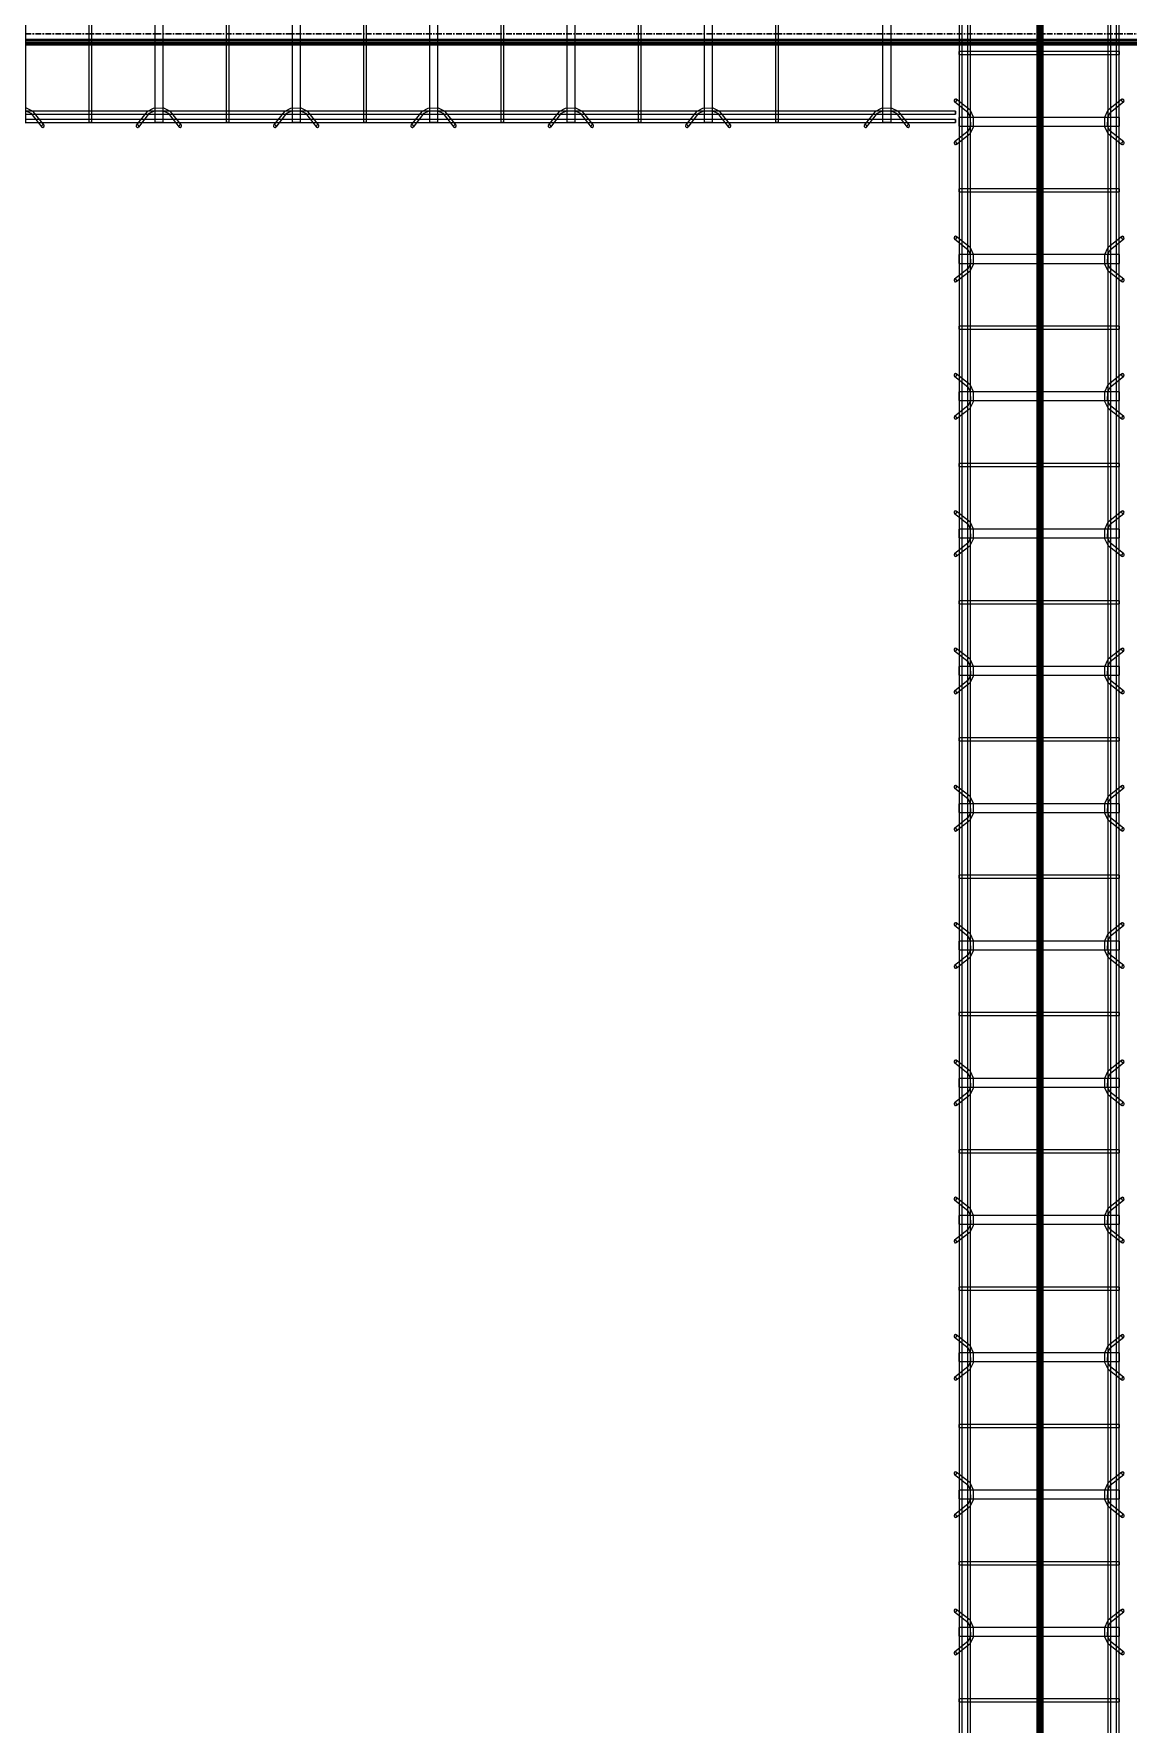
# Model space of a CAD drawing. Header units: inches. Extents: x -19229 to -222, y -6301 to 12387.
# Drawn here: x -2751.8 to -2656.1, y 11039.4 to 11187.2 of the extents above; entities that cross this region are included whole.
import ezdxf

# ---------------------------------------------------------------- set-up
doc = ezdxf.new("R2010")
doc.units = ezdxf.units.IN
doc.header["$MEASUREMENT"] = 0
doc.linetypes.add('Grid Line 1_2_', pattern=[0.875, 0.5, -0.125, 0.125, -0.125])
for name, color, linetype, lineweight in [('A-GENM', 13, 'Continuous', 9), ('S-BEAM', 12, 'Continuous', 9), ('S-GRID', 1, 'Continuous', 9)]:
    doc.layers.add(name, color=color, linetype=linetype, lineweight=lineweight)

# ---------------------------------------------------------------- blocks, each defined once
blk = doc.blocks.new('Dowel bar assembly - Dowel bar assembly-669756-SLAB ON GROUND JOINTS')
at = {"layer": 'S-BEAM'}
for p, q in [((2175, 1.98), (0, 1.98)), ((0, 1.72), (2175, 1.72)), ((1139.87, 1.99), (1139.87, -12.01)), ((1140.13, 1.99), (1139.87, 1.99)), ((1139.87, 1.99), (1140.13, 1.99)), ((1140.13, -12.01), (1140.13, 1.99)), ((1144.02, 2.23), (1144.97, 1.03)), ((1145.18, 1.19), (1144.23, 2.39)), ((1145.62, 1.99), (1145.62, -12.01)), ((1146.38, 1.99), (1145.62, 1.99)), ((1145.62, 1.99), (1146.38, 1.99)), ((1146.38, -12.01), (1146.38, 1.99)), ((1147.76, 2.39), (1146.81, 1.19)), ((1147.01, 1.03), (1147.96, 2.23)), ((1151.87, 1.99), (1151.87, -12.01)), ((1152.13, 1.99), (1151.87, 1.99)), ((1151.87, 1.99), (1152.13, 1.99)), ((1152.13, -12.01), (1152.13, 1.99)), ((1156.02, 2.23), (1156.97, 1.03)), ((1157.18, 1.19), (1156.23, 2.39)), ((1157.62, 1.99), (1157.62, -12.01)), ((1158.38, 1.99), (1157.62, 1.99)), ((1157.62, 1.99), (1158.38, 1.99)), ((1158.38, -12.01), (1158.38, 1.99)), ((1159.76, 2.39), (1158.81, 1.19)), ((1159.01, 1.03), (1159.96, 2.23)), ((1163.87, 1.99), (1163.87, -12.01)), ((1164.13, 1.99), (1163.87, 1.99)), ((1163.87, 1.99), (1164.13, 1.99)), ((1164.13, -12.01), (1164.13, 1.99)), ((1168.02, 2.23), (1168.97, 1.03)), ((1169.18, 1.19), (1168.23, 2.39)), ((1169.62, 1.99), (1169.62, -12.01)), ((1170.38, 1.99), (1169.62, 1.99)), ((1169.62, 1.99), (1170.38, 1.99)), ((1170.38, -12.01), (1170.38, 1.99)), ((1171.76, 2.39), (1170.81, 1.19)), ((1171.01, 1.03), (1171.96, 2.23)), ((1175.87, 1.99), (1175.87, -12.01)), ((1176.13, 1.99), (1175.87, 1.99)), ((1175.87, 1.99), (1176.13, 1.99)), ((1176.13, -12.01), (1176.13, 1.99)), ((1180.02, 2.23), (1180.97, 1.03)), ((1181.18, 1.19), (1180.23, 2.39)), ((1181.62, 1.99), (1181.62, -12.01)), ((1182.38, 1.99), (1181.62, 1.99)), ((1181.62, 1.99), (1182.38, 1.99)), ((1182.38, -12.01), (1182.38, 1.99)), ((1183.76, 2.39), (1182.81, 1.19)), ((1183.01, 1.03), (1183.96, 2.23)), ((1187.87, 1.99), (1187.87, -12.01)), ((1188.13, 1.99), (1187.87, 1.99)), ((1187.87, 1.99), (1188.13, 1.99)), ((1188.13, -12.01), (1188.13, 1.99)), ((1192.02, 2.23), (1192.97, 1.03)), ((1193.18, 1.19), (1192.23, 2.39)), ((1193.62, 1.99), (1193.62, -12.01)), ((1194.38, 1.99), (1193.62, 1.99)), ((1193.62, 1.99), (1194.38, 1.99)), ((1194.38, -12.01), (1194.38, 1.99)), ((1195.76, 2.39), (1194.81, 1.19)), ((1195.01, 1.03), (1195.96, 2.23)), ((1199.87, 1.99), (1199.87, -12.01)), ((1200.13, 1.99), (1199.87, 1.99)), ((1199.87, 1.99), (1200.13, 1.99)), ((1200.13, -12.01), (1200.13, 1.99)), ((1204.02, 2.23), (1204.97, 1.03)), ((1205.18, 1.19), (1204.23, 2.39)), ((1205.62, 1.99), (1205.62, -12.01)), ((1206.38, 1.99), (1205.62, 1.99)), ((1205.62, 1.99), (1206.38, 1.99)), ((1206.38, -12.01), (1206.38, 1.99)), ((1207.76, 2.39), (1206.81, 1.19)), ((1207.01, 1.03), (1207.96, 2.23)), ((1211.87, 1.99), (1211.87, -12.01)), ((1212.13, 1.99), (1211.87, 1.99)), ((1211.87, 1.99), (1212.13, 1.99)), ((1212.13, -12.01), (1212.13, 1.99)), ((1216.02, 2.23), (1216.97, 1.03)), ((1217.18, 1.19), (1216.23, 2.39)), ((1217.62, 1.99), (1217.62, -12.01)), ((1218.38, 1.99), (1217.62, 1.99)), ((1217.62, 1.99), (1218.38, 1.99)), ((1218.38, -12.01), (1218.38, 1.99)), ((1219.76, 2.39), (1218.81, 1.19)), ((1219.01, 1.03), (1219.96, 2.23)), ((1223.87, 1.99), (1223.87, -12.01)), ((1224.13, 1.99), (1223.87, 1.99)), ((1223.87, 1.99), (1224.13, 1.99)), ((1224.13, -12.01), (1224.13, 1.99)), ((1228.02, 2.23), (1228.97, 1.03)), ((1229.18, 1.19), (1228.23, 2.39)), ((1229.62, 1.99), (1229.62, -12.01)), ((1230.38, 1.99), (1229.62, 1.99)), ((1229.62, 1.99), (1230.38, 1.99)), ((1230.38, -12.01), (1230.38, 1.99)), ((1231.76, 2.39), (1230.81, 1.19)), ((1231.01, 1.03), (1231.96, 2.23)), ((1235.87, 1.99), (1235.87, -12.01)), ((1236.13, 1.99), (1235.87, 1.99)), ((1235.87, 1.99), (1236.13, 1.99)), ((1236.13, -12.01), (1236.13, 1.99)), ((1240.02, 2.23), (1240.97, 1.03)), ((1241.18, 1.19), (1240.23, 2.39)), ((1241.62, 1.99), (1241.62, -12.01)), ((1242.38, 1.99), (1241.62, 1.99)), ((1241.62, 1.99), (1242.38, 1.99)), ((1242.38, -12.01), (1242.38, 1.99)), ((1243.76, 2.39), (1242.81, 1.19)), ((1243.01, 1.03), (1243.96, 2.23)), ((1247.87, 1.99), (1247.87, -12.01)), ((1248.13, 1.99), (1247.87, 1.99)), ((1247.87, 1.99), (1248.13, 1.99)), ((1248.13, -12.01), (1248.13, 1.99)), ((1252.02, 2.23), (1252.97, 1.03)), ((1253.18, 1.19), (1252.23, 2.39)), ((1253.62, 1.99), (1253.62, -12.01)), ((1254.38, 1.99), (1253.62, 1.99)), ((1253.62, 1.99), (1254.38, 1.99)), ((1254.38, -12.01), (1254.38, 1.99)), ((1255.76, 2.39), (1254.81, 1.19)), ((1255.01, 1.03), (1255.96, 2.23)), ((1259.87, 1.99), (1259.87, -12.01)), ((1260.13, 1.99), (1259.87, 1.99)), ((1259.87, 1.99), (1260.13, 1.99)), ((1260.13, -12.01), (1260.13, 1.99)), ((1264.02, 2.23), (1264.97, 1.03)), ((1265.18, 1.19), (1264.23, 2.39)), ((1265.62, 1.99), (1265.62, -12.01)), ((1266.38, 1.99), (1265.62, 1.99)), ((1265.62, 1.99), (1266.38, 1.99)), ((1266.38, -12.01), (1266.38, 1.99)), ((1267.76, 2.39), (1266.81, 1.19)), ((1267.01, 1.03), (1267.96, 2.23)), ((1271.87, 1.99), (1271.87, -12.01)), ((1272.13, 1.99), (1271.87, 1.99)), ((1271.87, 1.99), (1272.13, 1.99)), ((1272.13, -12.01), (1272.13, 1.99)), ((1276.02, 2.23), (1276.97, 1.03)), ((1277.18, 1.19), (1276.23, 2.39)), ((1277.62, 1.99), (1277.62, -12.01)), ((1278.38, 1.99), (1277.62, 1.99)), ((1277.62, 1.99), (1278.38, 1.99)), ((1278.38, -12.01), (1278.38, 1.99)), ((1279.76, 2.39), (1278.81, 1.19)), ((1279.01, 1.03), (1279.96, 2.23)), ((1283.87, 1.99), (1283.87, -12.01)), ((1284.13, 1.99), (1283.87, 1.99)), ((1283.87, 1.99), (1284.13, 1.99)), ((1284.13, -12.01), (1284.13, 1.99)), ((2175, 1.25), (0, 1.25)), ((0, 0.99), (2175, 0.99)), ((2175, -11.01), (0, -11.01)), ((0, -11.27), (2175, -11.27)), ((2175, -11.74), (0, -11.74)), ((1144.97, -11.05), (1144.02, -12.25)), ((1144.23, -12.41), (1145.18, -11.21)), ((1146.81, -11.21), (1147.76, -12.41)), ((1147.96, -12.25), (1147.01, -11.05)), ((1156.97, -11.05), (1156.02, -12.25)), ((1156.23, -12.41), (1157.18, -11.21)), ((1158.81, -11.21), (1159.76, -12.41)), ((1159.96, -12.25), (1159.01, -11.05)), ((1168.97, -11.05), (1168.02, -12.25)), ((1168.23, -12.41), (1169.18, -11.21)), ((1170.81, -11.21), (1171.76, -12.41)), ((1171.96, -12.25), (1171.01, -11.05)), ((1180.97, -11.05), (1180.02, -12.25)), ((1180.23, -12.41), (1181.18, -11.21)), ((1182.81, -11.21), (1183.76, -12.41)), ((1183.96, -12.25), (1183.01, -11.05)), ((1192.97, -11.05), (1192.02, -12.25)), ((1192.23, -12.41), (1193.18, -11.21)), ((1194.81, -11.21), (1195.76, -12.41)), ((1195.96, -12.25), (1195.01, -11.05)), ((1204.97, -11.05), (1204.02, -12.25)), ((1204.23, -12.41), (1205.18, -11.21)), ((1206.81, -11.21), (1207.76, -12.41)), ((1207.96, -12.25), (1207.01, -11.05)), ((1216.97, -11.05), (1216.02, -12.25)), ((1216.23, -12.41), (1217.18, -11.21)), ((1218.81, -11.21), (1219.76, -12.41)), ((1219.96, -12.25), (1219.01, -11.05)), ((1228.97, -11.05), (1228.02, -12.25)), ((1228.23, -12.41), (1229.18, -11.21)), ((1230.81, -11.21), (1231.76, -12.41)), ((1231.96, -12.25), (1231.01, -11.05)), ((1240.97, -11.05), (1240.02, -12.25)), ((1240.23, -12.41), (1241.18, -11.21)), ((1242.81, -11.21), (1243.76, -12.41)), ((1243.96, -12.25), (1243.01, -11.05)), ((1252.97, -11.05), (1252.02, -12.25)), ((1252.23, -12.41), (1253.18, -11.21)), ((1254.81, -11.21), (1255.76, -12.41)), ((1255.96, -12.25), (1255.01, -11.05)), ((1264.97, -11.05), (1264.02, -12.25)), ((1264.23, -12.41), (1265.18, -11.21)), ((1266.81, -11.21), (1267.76, -12.41)), ((1267.96, -12.25), (1267.01, -11.05)), ((1276.97, -11.05), (1276.02, -12.25)), ((1276.23, -12.41), (1277.18, -11.21)), ((1278.81, -11.21), (1279.76, -12.41)), ((1279.96, -12.25), (1279.01, -11.05)), ((0, -12), (2175, -12)), ((1140.13, -12.01), (1139.87, -12.01)), ((1139.87, -12.01), (1140.13, -12.01)), ((1146.38, -12.01), (1145.62, -12.01)), ((1145.62, -12.01), (1146.38, -12.01)), ((1152.13, -12.01), (1151.87, -12.01)), ((1151.87, -12.01), (1152.13, -12.01)), ((1158.38, -12.01), (1157.62, -12.01)), ((1157.62, -12.01), (1158.38, -12.01)), ((1164.13, -12.01), (1163.87, -12.01)), ((1163.87, -12.01), (1164.13, -12.01)), ((1170.38, -12.01), (1169.62, -12.01)), ((1169.62, -12.01), (1170.38, -12.01)), ((1176.13, -12.01), (1175.87, -12.01)), ((1175.87, -12.01), (1176.13, -12.01)), ((1182.38, -12.01), (1181.62, -12.01)), ((1181.62, -12.01), (1182.38, -12.01)), ((1188.13, -12.01), (1187.87, -12.01)), ((1187.87, -12.01), (1188.13, -12.01)), ((1194.38, -12.01), (1193.62, -12.01)), ((1193.62, -12.01), (1194.38, -12.01)), ((1200.13, -12.01), (1199.87, -12.01)), ((1199.87, -12.01), (1200.13, -12.01)), ((1206.38, -12.01), (1205.62, -12.01)), ((1205.62, -12.01), (1206.38, -12.01)), ((1212.13, -12.01), (1211.87, -12.01)), ((1211.87, -12.01), (1212.13, -12.01)), ((1218.38, -12.01), (1217.62, -12.01)), ((1217.62, -12.01), (1218.38, -12.01)), ((1224.13, -12.01), (1223.87, -12.01)), ((1223.87, -12.01), (1224.13, -12.01)), ((1230.38, -12.01), (1229.62, -12.01)), ((1229.62, -12.01), (1230.38, -12.01)), ((1236.13, -12.01), (1235.87, -12.01)), ((1235.87, -12.01), (1236.13, -12.01)), ((1242.38, -12.01), (1241.62, -12.01)), ((1241.62, -12.01), (1242.38, -12.01)), ((1248.13, -12.01), (1247.87, -12.01)), ((1247.87, -12.01), (1248.13, -12.01)), ((1254.38, -12.01), (1253.62, -12.01)), ((1253.62, -12.01), (1254.38, -12.01)), ((1260.13, -12.01), (1259.87, -12.01)), ((1259.87, -12.01), (1260.13, -12.01)), ((1266.38, -12.01), (1265.62, -12.01)), ((1265.62, -12.01), (1266.38, -12.01)), ((1272.13, -12.01), (1271.87, -12.01)), ((1271.87, -12.01), (1272.13, -12.01)), ((1278.38, -12.01), (1277.62, -12.01)), ((1277.62, -12.01), (1278.38, -12.01)), ((1284.13, -12.01), (1283.87, -12.01)), ((1283.87, -12.01), (1284.13, -12.01))]:
    blk.add_line(p, q, dxfattribs=at)
at = {"layer": 'S-BEAM', "flags": 128}
for points in [[(1144.97, 1.03), (1145.53, 0.73), (1146.39, 0.72), (1146.97, 0.99), (1147.01, 1.03)], [(1145.18, 1.19), (1145.62, 0.97), (1146.38, 0.98), (1146.81, 1.19)], [(1156.97, 1.03), (1157.53, 0.73), (1158.39, 0.72), (1158.97, 0.99), (1159.01, 1.03)], [(1157.18, 1.19), (1157.62, 0.97), (1158.38, 0.98), (1158.81, 1.19)], [(1168.97, 1.03), (1169.53, 0.73), (1170.39, 0.72), (1170.97, 0.99), (1171.01, 1.03)], [(1169.18, 1.19), (1169.62, 0.97), (1170.38, 0.98), (1170.81, 1.19)], [(1180.97, 1.03), (1181.53, 0.73), (1182.39, 0.72), (1182.97, 0.99), (1183.01, 1.03)], [(1181.18, 1.19), (1181.62, 0.97), (1182.38, 0.98), (1182.81, 1.19)], [(1192.97, 1.03), (1193.53, 0.73), (1194.39, 0.72), (1194.97, 0.99), (1195.01, 1.03)], [(1193.18, 1.19), (1193.62, 0.97), (1194.38, 0.98), (1194.81, 1.19)], [(1204.97, 1.03), (1205.53, 0.73), (1206.39, 0.72), (1206.97, 0.99), (1207.01, 1.03)], [(1205.18, 1.19), (1205.62, 0.97), (1206.38, 0.98), (1206.81, 1.19)], [(1216.97, 1.03), (1217.53, 0.73), (1218.39, 0.72), (1218.97, 0.99), (1219.01, 1.03)], [(1217.18, 1.19), (1217.62, 0.97), (1218.38, 0.98), (1218.81, 1.19)], [(1228.97, 1.03), (1229.53, 0.73), (1230.39, 0.72), (1230.97, 0.99), (1231.01, 1.03)], [(1229.18, 1.19), (1229.62, 0.97), (1230.38, 0.98), (1230.81, 1.19)], [(1240.97, 1.03), (1241.53, 0.73), (1242.39, 0.72), (1242.97, 0.99), (1243.01, 1.03)], [(1241.18, 1.19), (1241.62, 0.97), (1242.38, 0.98), (1242.81, 1.19)], [(1252.97, 1.03), (1253.53, 0.73), (1254.39, 0.72), (1254.97, 0.99), (1255.01, 1.03)], [(1253.18, 1.19), (1253.62, 0.97), (1254.38, 0.98), (1254.81, 1.19)], [(1264.97, 1.03), (1265.53, 0.73), (1266.39, 0.72), (1266.97, 0.99), (1267.01, 1.03)], [(1265.18, 1.19), (1265.62, 0.97), (1266.38, 0.98), (1266.81, 1.19)], [(1276.97, 1.03), (1277.53, 0.73), (1278.39, 0.72), (1278.97, 0.99), (1279.01, 1.03)], [(1277.18, 1.19), (1277.62, 0.97), (1278.38, 0.98), (1278.81, 1.19)], [(1144.97, -11.05), (1145.53, -10.75), (1146.39, -10.74), (1146.97, -11.01), (1147.01, -11.05)], [(1145.18, -11.21), (1145.62, -10.99), (1146.38, -11), (1146.81, -11.21)], [(1156.97, -11.05), (1157.53, -10.75), (1158.39, -10.74), (1158.97, -11.01), (1159.01, -11.05)], [(1157.18, -11.21), (1157.62, -10.99), (1158.38, -11), (1158.81, -11.21)], [(1168.97, -11.05), (1169.53, -10.75), (1170.39, -10.74), (1170.97, -11.01), (1171.01, -11.05)], [(1169.18, -11.21), (1169.62, -10.99), (1170.38, -11), (1170.81, -11.21)], [(1180.97, -11.05), (1181.53, -10.75), (1182.39, -10.74), (1182.97, -11.01), (1183.01, -11.05)], [(1181.18, -11.21), (1181.62, -10.99), (1182.38, -11), (1182.81, -11.21)], [(1192.97, -11.05), (1193.53, -10.75), (1194.39, -10.74), (1194.97, -11.01), (1195.01, -11.05)], [(1193.18, -11.21), (1193.62, -10.99), (1194.38, -11), (1194.81, -11.21)], [(1204.97, -11.05), (1205.53, -10.75), (1206.39, -10.74), (1206.97, -11.01), (1207.01, -11.05)], [(1205.18, -11.21), (1205.62, -10.99), (1206.38, -11), (1206.81, -11.21)], [(1216.97, -11.05), (1217.53, -10.75), (1218.39, -10.74), (1218.97, -11.01), (1219.01, -11.05)], [(1217.18, -11.21), (1217.62, -10.99), (1218.38, -11), (1218.81, -11.21)], [(1228.97, -11.05), (1229.53, -10.75), (1230.39, -10.74), (1230.97, -11.01), (1231.01, -11.05)], [(1229.18, -11.21), (1229.62, -10.99), (1230.38, -11), (1230.81, -11.21)], [(1240.97, -11.05), (1241.53, -10.75), (1242.39, -10.74), (1242.97, -11.01), (1243.01, -11.05)], [(1241.18, -11.21), (1241.62, -10.99), (1242.38, -11), (1242.81, -11.21)], [(1252.97, -11.05), (1253.53, -10.75), (1254.39, -10.74), (1254.97, -11.01), (1255.01, -11.05)], [(1253.18, -11.21), (1253.62, -10.99), (1254.38, -11), (1254.81, -11.21)], [(1264.97, -11.05), (1265.53, -10.75), (1266.39, -10.74), (1266.97, -11.01), (1267.01, -11.05)], [(1265.18, -11.21), (1265.62, -10.99), (1266.38, -11), (1266.81, -11.21)], [(1276.97, -11.05), (1277.53, -10.75), (1278.39, -10.74), (1278.97, -11.01), (1279.01, -11.05)], [(1277.18, -11.21), (1277.62, -10.99), (1278.38, -11), (1278.81, -11.21)]]:
    blk.add_lwpolyline(points, dxfattribs=at)
at = {"layer": 'S-BEAM'}
for centre, major_axis, start_param, end_param in [((1144.12, 2.31), (0.101, 0.08), 5.709265, 8.850858), ((1144.12, 2.31), (0.101, 0.08), 2.567673, 5.709265), ((1147.86, 2.31), (-0.101, 0.08), 3.715513, 6.857105), ((1147.86, 2.31), (-0.101, 0.08), 0.57392, 3.715513), ((1156.12, 2.31), (0.101, 0.08), 5.709265, 8.850858), ((1156.12, 2.31), (0.101, 0.08), 2.567673, 5.709265), ((1159.86, 2.31), (-0.101, 0.08), 3.715513, 6.857105), ((1159.86, 2.31), (-0.101, 0.08), 0.57392, 3.715513), ((1168.12, 2.31), (0.101, 0.08), 5.709265, 8.850858), ((1168.12, 2.31), (0.101, 0.08), 2.567673, 5.709265), ((1171.86, 2.31), (-0.101, 0.08), 3.715513, 6.857105), ((1171.86, 2.31), (-0.101, 0.08), 0.57392, 3.715513), ((1180.12, 2.31), (0.101, 0.08), 5.709265, 8.850858), ((1180.12, 2.31), (0.101, 0.08), 2.567673, 5.709265), ((1183.86, 2.31), (-0.101, 0.08), 3.715513, 6.857105), ((1183.86, 2.31), (-0.101, 0.08), 0.57392, 3.715513), ((1192.12, 2.31), (0.101, 0.08), 5.709265, 8.850858), ((1192.12, 2.31), (0.101, 0.08), 2.567673, 5.709265), ((1195.86, 2.31), (-0.101, 0.08), 3.715513, 6.857105), ((1195.86, 2.31), (-0.101, 0.08), 0.57392, 3.715513), ((1204.12, 2.31), (0.101, 0.08), 5.709265, 8.850858), ((1204.12, 2.31), (0.101, 0.08), 2.567673, 5.709265), ((1207.86, 2.31), (-0.101, 0.08), 3.715513, 6.857105), ((1207.86, 2.31), (-0.101, 0.08), 0.57392, 3.715513), ((1216.12, 2.31), (0.101, 0.08), 5.709265, 8.850858), ((1216.12, 2.31), (0.101, 0.08), 2.567673, 5.709265), ((1219.86, 2.31), (-0.101, 0.08), 3.715513, 6.857105), ((1219.86, 2.31), (-0.101, 0.08), 0.57392, 3.715513), ((1228.12, 2.31), (0.101, 0.08), 5.709265, 8.850858), ((1228.12, 2.31), (0.101, 0.08), 2.567673, 5.709265), ((1231.86, 2.31), (-0.101, 0.08), 3.715513, 6.857105), ((1231.86, 2.31), (-0.101, 0.08), 0.57392, 3.715513), ((1240.12, 2.31), (0.101, 0.08), 5.709265, 8.850858), ((1240.12, 2.31), (0.101, 0.08), 2.567673, 5.709265), ((1243.86, 2.31), (-0.101, 0.08), 3.715513, 6.857105), ((1243.86, 2.31), (-0.101, 0.08), 0.57392, 3.715513), ((1252.12, 2.31), (0.101, 0.08), 5.709265, 8.850858), ((1252.12, 2.31), (0.101, 0.08), 2.567673, 5.709265), ((1255.86, 2.31), (-0.101, 0.08), 3.715513, 6.857105), ((1255.86, 2.31), (-0.101, 0.08), 0.57392, 3.715513), ((1264.12, 2.31), (0.101, 0.08), 5.709265, 8.850858), ((1264.12, 2.31), (0.101, 0.08), 2.567673, 5.709265), ((1267.86, 2.31), (-0.101, 0.08), 3.715513, 6.857105), ((1267.86, 2.31), (-0.101, 0.08), 0.57392, 3.715513), ((1276.12, 2.31), (0.101, 0.08), 5.709265, 8.850858), ((1276.12, 2.31), (0.101, 0.08), 2.567673, 5.709265), ((1279.86, 2.31), (-0.101, 0.08), 3.715513, 6.857105), ((1279.86, 2.31), (-0.101, 0.08), 0.57392, 3.715513), ((1144.12, -12.33), (-0.101, 0.08), 3.715513, 6.857105), ((1144.12, -12.33), (-0.101, 0.08), 0.57392, 3.715513), ((1147.86, -12.33), (0.101, 0.08), 5.709265, 8.850858), ((1147.86, -12.33), (0.101, 0.08), 2.567673, 5.709265), ((1156.12, -12.33), (-0.101, 0.08), 3.715513, 6.857105), ((1156.12, -12.33), (-0.101, 0.08), 0.57392, 3.715513), ((1159.86, -12.33), (0.101, 0.08), 5.709265, 8.850858), ((1159.86, -12.33), (0.101, 0.08), 2.567673, 5.709265), ((1168.12, -12.33), (-0.101, 0.08), 3.715513, 6.857105), ((1168.12, -12.33), (-0.101, 0.08), 0.57392, 3.715513), ((1171.86, -12.33), (0.101, 0.08), 5.709265, 8.850858), ((1171.86, -12.33), (0.101, 0.08), 2.567673, 5.709265), ((1180.12, -12.33), (-0.101, 0.08), 3.715513, 6.857105), ((1180.12, -12.33), (-0.101, 0.08), 0.57392, 3.715513), ((1183.86, -12.33), (0.101, 0.08), 5.709265, 8.850858), ((1183.86, -12.33), (0.101, 0.08), 2.567673, 5.709265), ((1192.12, -12.33), (-0.101, 0.08), 3.715513, 6.857105), ((1192.12, -12.33), (-0.101, 0.08), 0.57392, 3.715513), ((1195.86, -12.33), (0.101, 0.08), 5.709265, 8.850858), ((1195.86, -12.33), (0.101, 0.08), 2.567673, 5.709265), ((1204.12, -12.33), (-0.101, 0.08), 3.715513, 6.857105), ((1204.12, -12.33), (-0.101, 0.08), 0.57392, 3.715513), ((1207.86, -12.33), (0.101, 0.08), 5.709265, 8.850858), ((1207.86, -12.33), (0.101, 0.08), 2.567673, 5.709265), ((1216.12, -12.33), (-0.101, 0.08), 3.715513, 6.857105), ((1216.12, -12.33), (-0.101, 0.08), 0.57392, 3.715513), ((1219.86, -12.33), (0.101, 0.08), 5.709265, 8.850858), ((1219.86, -12.33), (0.101, 0.08), 2.567673, 5.709265), ((1228.12, -12.33), (-0.101, 0.08), 3.715513, 6.857105), ((1228.12, -12.33), (-0.101, 0.08), 0.57392, 3.715513), ((1231.86, -12.33), (0.101, 0.08), 5.709265, 8.850858), ((1231.86, -12.33), (0.101, 0.08), 2.567673, 5.709265), ((1240.12, -12.33), (-0.101, 0.08), 3.715513, 6.857105), ((1240.12, -12.33), (-0.101, 0.08), 0.57392, 3.715513), ((1243.86, -12.33), (0.101, 0.08), 5.709265, 8.850858), ((1243.86, -12.33), (0.101, 0.08), 2.567673, 5.709265), ((1252.12, -12.33), (-0.101, 0.08), 3.715513, 6.857105), ((1252.12, -12.33), (-0.101, 0.08), 0.57392, 3.715513), ((1255.86, -12.33), (0.101, 0.08), 5.709265, 8.850858), ((1255.86, -12.33), (0.101, 0.08), 2.567673, 5.709265), ((1264.12, -12.33), (-0.101, 0.08), 3.715513, 6.857105), ((1264.12, -12.33), (-0.101, 0.08), 0.57392, 3.715513), ((1267.86, -12.33), (0.101, 0.08), 5.709265, 8.850858), ((1267.86, -12.33), (0.101, 0.08), 2.567673, 5.709265), ((1276.12, -12.33), (-0.101, 0.08), 3.715513, 6.857105), ((1276.12, -12.33), (-0.101, 0.08), 0.57392, 3.715513), ((1279.86, -12.33), (0.101, 0.08), 5.709265, 8.850858), ((1279.86, -12.33), (0.101, 0.08), 2.567673, 5.709265)]:
    blk.add_ellipse(centre, major_axis=major_axis, ratio=0.816528, start_param=start_param, end_param=end_param, dxfattribs=at)
blk = doc.blocks.new('Dowel bar assembly - Dowel bar assembly-670865-SLAB ON GROUND JOINTS')
at = {"layer": 'S-BEAM'}
for p, q in [((135.61, 1.98), (0, 1.98)), ((0, 1.98), (0, 1.72)), ((0, 1.72), (0, 1.98)), ((0, 1.72), (135.61, 1.72)), ((4.02, 2.23), (4.97, 1.03)), ((5.18, 1.19), (4.23, 2.39)), ((5.63, 1.99), (5.63, -12.01)), ((6.38, 1.99), (5.63, 1.99)), ((5.63, 1.99), (6.38, 1.99)), ((6.38, -12.01), (6.38, 1.99)), ((7.76, 2.39), (6.81, 1.19)), ((7.01, 1.03), (7.96, 2.23)), ((11.87, 1.99), (11.87, -12.01)), ((12.13, 1.99), (11.87, 1.99)), ((11.87, 1.99), (12.13, 1.99)), ((12.13, -12.01), (12.13, 1.99)), ((16.02, 2.23), (16.97, 1.03)), ((17.18, 1.19), (16.23, 2.39)), ((17.63, 1.99), (17.63, -12.01)), ((18.38, 1.99), (17.63, 1.99)), ((17.63, 1.99), (18.38, 1.99)), ((18.38, -12.01), (18.38, 1.99)), ((19.76, 2.39), (18.81, 1.19)), ((19.01, 1.03), (19.96, 2.23)), ((23.87, 1.99), (23.87, -12.01)), ((24.13, 1.99), (23.87, 1.99)), ((23.87, 1.99), (24.13, 1.99)), ((24.13, -12.01), (24.13, 1.99)), ((28.02, 2.23), (28.97, 1.03)), ((29.18, 1.19), (28.23, 2.39)), ((29.63, 1.99), (29.63, -12.01)), ((30.38, 1.99), (29.63, 1.99)), ((29.63, 1.99), (30.38, 1.99)), ((30.38, -12.01), (30.38, 1.99)), ((31.76, 2.39), (30.81, 1.19)), ((31.01, 1.03), (31.96, 2.23)), ((35.87, 1.99), (35.87, -12.01)), ((36.13, 1.99), (35.87, 1.99)), ((35.87, 1.99), (36.13, 1.99)), ((36.13, -12.01), (36.13, 1.99)), ((40.02, 2.23), (40.97, 1.03)), ((41.18, 1.19), (40.23, 2.39)), ((41.63, 1.99), (41.63, -12.01)), ((42.38, 1.99), (41.63, 1.99)), ((41.63, 1.99), (42.38, 1.99)), ((42.38, -12.01), (42.38, 1.99)), ((43.76, 2.39), (42.81, 1.19)), ((43.01, 1.03), (43.96, 2.23)), ((47.87, 1.99), (47.87, -12.01)), ((48.13, 1.99), (47.87, 1.99)), ((47.87, 1.99), (48.13, 1.99)), ((48.13, -12.01), (48.13, 1.99)), ((52.02, 2.23), (52.97, 1.03)), ((53.18, 1.19), (52.23, 2.39)), ((53.63, 1.99), (53.63, -12.01)), ((54.38, 1.99), (53.63, 1.99)), ((53.63, 1.99), (54.38, 1.99)), ((54.38, -12.01), (54.38, 1.99)), ((55.76, 2.39), (54.81, 1.19)), ((55.01, 1.03), (55.96, 2.23)), ((59.87, 1.99), (59.87, -12.01)), ((60.13, 1.99), (59.87, 1.99)), ((59.87, 1.99), (60.13, 1.99)), ((60.13, -12.01), (60.13, 1.99)), ((64.02, 2.23), (64.97, 1.03)), ((65.18, 1.19), (64.23, 2.39)), ((65.63, 1.99), (65.63, -12.01)), ((66.38, 1.99), (65.63, 1.99)), ((65.63, 1.99), (66.38, 1.99)), ((66.38, -12.01), (66.38, 1.99)), ((67.76, 2.39), (66.81, 1.19)), ((67.01, 1.03), (67.96, 2.23)), ((71.87, 1.99), (71.87, -12.01)), ((72.13, 1.99), (71.87, 1.99)), ((71.87, 1.99), (72.13, 1.99)), ((72.13, -12.01), (72.13, 1.99)), ((76.02, 2.23), (76.97, 1.03)), ((77.18, 1.19), (76.23, 2.39)), ((77.63, 1.99), (77.63, -12.01)), ((78.38, 1.99), (77.63, 1.99)), ((77.63, 1.99), (78.38, 1.99)), ((78.38, -12.01), (78.38, 1.99)), ((79.76, 2.39), (78.81, 1.19)), ((79.01, 1.03), (79.96, 2.23)), ((83.87, 1.99), (83.87, -12.01)), ((84.13, 1.99), (83.87, 1.99)), ((83.87, 1.99), (84.13, 1.99)), ((84.13, -12.01), (84.13, 1.99)), ((88.02, 2.23), (88.97, 1.03)), ((89.18, 1.19), (88.23, 2.39)), ((89.63, 1.99), (89.63, -12.01)), ((90.38, 1.99), (89.63, 1.99)), ((89.63, 1.99), (90.38, 1.99)), ((90.38, -12.01), (90.38, 1.99)), ((91.76, 2.39), (90.81, 1.19)), ((91.01, 1.03), (91.96, 2.23)), ((95.87, 1.99), (95.87, -12.01)), ((96.13, 1.99), (95.87, 1.99)), ((95.87, 1.99), (96.13, 1.99)), ((96.13, -12.01), (96.13, 1.99)), ((100.02, 2.23), (100.97, 1.03)), ((101.18, 1.19), (100.23, 2.39)), ((101.63, 1.99), (101.63, -12.01)), ((102.38, 1.99), (101.63, 1.99)), ((101.63, 1.99), (102.38, 1.99)), ((102.38, -12.01), (102.38, 1.99)), ((103.76, 2.39), (102.81, 1.19)), ((103.01, 1.03), (103.96, 2.23)), ((107.87, 1.99), (107.87, -12.01)), ((108.13, 1.99), (107.87, 1.99)), ((107.87, 1.99), (108.13, 1.99)), ((108.13, -12.01), (108.13, 1.99)), ((112.02, 2.23), (112.97, 1.03)), ((113.18, 1.19), (112.23, 2.39)), ((113.63, 1.99), (113.63, -12.01)), ((114.38, 1.99), (113.63, 1.99)), ((113.63, 1.99), (114.38, 1.99)), ((114.38, -12.01), (114.38, 1.99)), ((115.76, 2.39), (114.81, 1.19)), ((115.01, 1.03), (115.96, 2.23)), ((119.87, 1.99), (119.87, -12.01)), ((120.13, 1.99), (119.87, 1.99)), ((119.87, 1.99), (120.13, 1.99)), ((120.13, -12.01), (120.13, 1.99)), ((127.63, 2.23), (128.58, 1.03)), ((128.78, 1.19), (127.83, 2.39)), ((129.23, 1.99), (129.23, -12.01)), ((129.98, 1.99), (129.23, 1.99)), ((129.23, 1.99), (129.98, 1.99)), ((129.98, -12.01), (129.98, 1.99)), ((131.37, 2.39), (130.42, 1.19)), ((130.62, 1.03), (131.57, 2.23)), ((135.61, 1.98), (135.61, 1.72)), ((135.61, 1.72), (135.61, 1.98)), ((135.61, 1.25), (0, 1.25)), ((0, 0.99), (0, 1.25)), ((0, 1.25), (0, 0.99)), ((0, 0.99), (135.61, 0.99)), ((135.61, 0.99), (135.61, 1.25)), ((135.61, 1.25), (135.61, 0.99)), ((135.61, -11.01), (0, -11.01)), ((0, -11.27), (0, -11.01)), ((0, -11.01), (0, -11.27)), ((0, -11.27), (135.61, -11.27)), ((135.61, -11.74), (0, -11.74)), ((0, -12), (0, -11.74)), ((0, -11.74), (0, -12)), ((4.97, -11.05), (4.02, -12.25)), ((4.23, -12.41), (5.18, -11.21)), ((6.81, -11.21), (7.76, -12.41)), ((7.96, -12.25), (7.01, -11.05)), ((16.97, -11.05), (16.02, -12.25)), ((16.23, -12.41), (17.18, -11.21)), ((18.81, -11.21), (19.76, -12.41)), ((19.96, -12.25), (19.01, -11.05)), ((28.97, -11.05), (28.02, -12.25)), ((28.23, -12.41), (29.18, -11.21)), ((30.81, -11.21), (31.76, -12.41)), ((31.96, -12.25), (31.01, -11.05)), ((40.97, -11.05), (40.02, -12.25)), ((40.23, -12.41), (41.18, -11.21)), ((42.81, -11.21), (43.76, -12.41)), ((43.96, -12.25), (43.01, -11.05)), ((52.97, -11.05), (52.02, -12.25)), ((52.23, -12.41), (53.18, -11.21)), ((54.81, -11.21), (55.76, -12.41)), ((55.96, -12.25), (55.01, -11.05)), ((64.97, -11.05), (64.02, -12.25)), ((64.23, -12.41), (65.18, -11.21)), ((66.81, -11.21), (67.76, -12.41)), ((67.96, -12.25), (67.01, -11.05)), ((76.97, -11.05), (76.02, -12.25)), ((76.23, -12.41), (77.18, -11.21)), ((78.81, -11.21), (79.76, -12.41)), ((79.96, -12.25), (79.01, -11.05)), ((88.97, -11.05), (88.02, -12.25)), ((88.23, -12.41), (89.18, -11.21)), ((90.81, -11.21), (91.76, -12.41)), ((91.96, -12.25), (91.01, -11.05)), ((100.97, -11.05), (100.02, -12.25)), ((100.23, -12.41), (101.18, -11.21)), ((102.81, -11.21), (103.76, -12.41)), ((103.96, -12.25), (103.01, -11.05)), ((112.97, -11.05), (112.02, -12.25)), ((112.23, -12.41), (113.18, -11.21)), ((114.81, -11.21), (115.76, -12.41)), ((115.96, -12.25), (115.01, -11.05)), ((128.58, -11.05), (127.63, -12.25)), ((127.83, -12.41), (128.78, -11.21)), ((130.42, -11.21), (131.37, -12.41)), ((131.57, -12.25), (130.62, -11.05)), ((135.61, -11.27), (135.61, -11.01)), ((135.61, -11.01), (135.61, -11.27)), ((135.61, -12), (135.61, -11.74)), ((135.61, -11.74), (135.61, -12)), ((0, -12), (135.61, -12)), ((6.38, -12.01), (5.63, -12.01)), ((5.63, -12.01), (6.38, -12.01)), ((12.13, -12.01), (11.87, -12.01)), ((11.87, -12.01), (12.13, -12.01)), ((18.38, -12.01), (17.63, -12.01)), ((17.63, -12.01), (18.38, -12.01)), ((24.13, -12.01), (23.87, -12.01)), ((23.87, -12.01), (24.13, -12.01)), ((30.38, -12.01), (29.63, -12.01)), ((29.63, -12.01), (30.38, -12.01)), ((36.13, -12.01), (35.87, -12.01)), ((35.87, -12.01), (36.13, -12.01)), ((42.38, -12.01), (41.63, -12.01)), ((41.63, -12.01), (42.38, -12.01)), ((48.13, -12.01), (47.87, -12.01)), ((47.87, -12.01), (48.13, -12.01)), ((54.38, -12.01), (53.63, -12.01)), ((53.63, -12.01), (54.38, -12.01)), ((60.13, -12.01), (59.87, -12.01)), ((59.87, -12.01), (60.13, -12.01)), ((66.38, -12.01), (65.63, -12.01)), ((65.63, -12.01), (66.38, -12.01)), ((72.13, -12.01), (71.87, -12.01)), ((71.87, -12.01), (72.13, -12.01)), ((78.38, -12.01), (77.63, -12.01)), ((77.63, -12.01), (78.38, -12.01)), ((84.13, -12.01), (83.87, -12.01)), ((83.87, -12.01), (84.13, -12.01)), ((90.38, -12.01), (89.63, -12.01)), ((89.63, -12.01), (90.38, -12.01)), ((96.13, -12.01), (95.87, -12.01)), ((95.87, -12.01), (96.13, -12.01)), ((102.38, -12.01), (101.63, -12.01)), ((101.63, -12.01), (102.38, -12.01)), ((108.13, -12.01), (107.87, -12.01)), ((107.87, -12.01), (108.13, -12.01)), ((114.38, -12.01), (113.63, -12.01)), ((113.63, -12.01), (114.38, -12.01)), ((120.13, -12.01), (119.87, -12.01)), ((119.87, -12.01), (120.13, -12.01)), ((129.98, -12.01), (129.23, -12.01)), ((129.23, -12.01), (129.98, -12.01))]:
    blk.add_line(p, q, dxfattribs=at)
at = {"layer": 'S-BEAM', "flags": 128}
for points in [[(4.97, 1.03), (5.53, 0.73), (6.39, 0.72), (6.97, 0.99), (7.01, 1.03)], [(5.18, 1.19), (5.62, 0.97), (6.38, 0.98), (6.81, 1.19)], [(16.97, 1.03), (17.53, 0.73), (18.39, 0.72), (18.97, 0.99), (19.01, 1.03)], [(17.18, 1.19), (17.62, 0.97), (18.38, 0.98), (18.81, 1.19)], [(28.97, 1.03), (29.53, 0.73), (30.39, 0.72), (30.97, 0.99), (31.01, 1.03)], [(29.18, 1.19), (29.62, 0.97), (30.38, 0.98), (30.81, 1.19)], [(40.97, 1.03), (41.53, 0.73), (42.39, 0.72), (42.97, 0.99), (43.01, 1.03)], [(41.18, 1.19), (41.62, 0.97), (42.38, 0.98), (42.81, 1.19)], [(52.97, 1.03), (53.53, 0.73), (54.39, 0.72), (54.97, 0.99), (55.01, 1.03)], [(53.18, 1.19), (53.62, 0.97), (54.38, 0.98), (54.81, 1.19)], [(64.97, 1.03), (65.53, 0.73), (66.39, 0.72), (66.97, 0.99), (67.01, 1.03)], [(65.18, 1.19), (65.62, 0.97), (66.38, 0.98), (66.81, 1.19)], [(76.97, 1.03), (77.53, 0.73), (78.39, 0.72), (78.97, 0.99), (79.01, 1.03)], [(77.18, 1.19), (77.62, 0.97), (78.38, 0.98), (78.81, 1.19)], [(88.97, 1.03), (89.53, 0.73), (90.39, 0.72), (90.97, 0.99), (91.01, 1.03)], [(89.18, 1.19), (89.62, 0.97), (90.38, 0.98), (90.81, 1.19)], [(100.97, 1.03), (101.53, 0.73), (102.39, 0.72), (102.97, 0.99), (103.01, 1.03)], [(101.18, 1.19), (101.62, 0.97), (102.38, 0.98), (102.81, 1.19)], [(112.97, 1.03), (113.53, 0.73), (114.39, 0.72), (114.97, 0.99), (115.01, 1.03)], [(113.18, 1.19), (113.62, 0.97), (114.38, 0.98), (114.81, 1.19)], [(128.58, 1.03), (129.13, 0.73), (129.99, 0.72), (130.58, 0.99), (130.62, 1.03)], [(128.78, 1.19), (129.23, 0.97), (129.99, 0.98), (130.42, 1.19)], [(4.97, -11.05), (5.53, -10.75), (6.39, -10.74), (6.97, -11.01), (7.01, -11.05)], [(5.18, -11.21), (5.62, -10.99), (6.38, -11), (6.81, -11.21)], [(16.97, -11.05), (17.53, -10.75), (18.39, -10.74), (18.97, -11.01), (19.01, -11.05)], [(17.18, -11.21), (17.62, -10.99), (18.38, -11), (18.81, -11.21)], [(28.97, -11.05), (29.53, -10.75), (30.39, -10.74), (30.97, -11.01), (31.01, -11.05)], [(29.18, -11.21), (29.62, -10.99), (30.38, -11), (30.81, -11.21)], [(40.97, -11.05), (41.53, -10.75), (42.39, -10.74), (42.97, -11.01), (43.01, -11.05)], [(41.18, -11.21), (41.62, -10.99), (42.38, -11), (42.81, -11.21)], [(52.97, -11.05), (53.53, -10.75), (54.39, -10.74), (54.97, -11.01), (55.01, -11.05)], [(53.18, -11.21), (53.62, -10.99), (54.38, -11), (54.81, -11.21)], [(64.97, -11.05), (65.53, -10.75), (66.39, -10.74), (66.97, -11.01), (67.01, -11.05)], [(65.18, -11.21), (65.62, -10.99), (66.38, -11), (66.81, -11.21)], [(76.97, -11.05), (77.53, -10.75), (78.39, -10.74), (78.97, -11.01), (79.01, -11.05)], [(77.18, -11.21), (77.62, -10.99), (78.38, -11), (78.81, -11.21)], [(88.97, -11.05), (89.53, -10.75), (90.39, -10.74), (90.97, -11.01), (91.01, -11.05)], [(89.18, -11.21), (89.62, -10.99), (90.38, -11), (90.81, -11.21)], [(100.97, -11.05), (101.53, -10.75), (102.39, -10.74), (102.97, -11.01), (103.01, -11.05)], [(101.18, -11.21), (101.62, -10.99), (102.38, -11), (102.81, -11.21)], [(112.97, -11.05), (113.53, -10.75), (114.39, -10.74), (114.97, -11.01), (115.01, -11.05)], [(113.18, -11.21), (113.62, -10.99), (114.38, -11), (114.81, -11.21)], [(128.58, -11.05), (129.13, -10.75), (129.99, -10.74), (130.58, -11.01), (130.62, -11.05)], [(128.78, -11.21), (129.23, -10.99), (129.99, -11), (130.42, -11.21)]]:
    blk.add_lwpolyline(points, dxfattribs=at)
at = {"layer": 'S-BEAM'}
for centre, major_axis, start_param, end_param in [((4.12, 2.31), (0.101, 0.08), 5.709265, 8.850858), ((4.12, 2.31), (0.101, 0.08), 2.567673, 5.709265), ((7.86, 2.31), (-0.101, 0.08), 3.715513, 6.857105), ((7.86, 2.31), (-0.101, 0.08), 0.57392, 3.715513), ((16.12, 2.31), (0.101, 0.08), 5.709265, 8.850858), ((16.12, 2.31), (0.101, 0.08), 2.567673, 5.709265), ((19.86, 2.31), (-0.101, 0.08), 3.715513, 6.857105), ((19.86, 2.31), (-0.101, 0.08), 0.57392, 3.715513), ((28.12, 2.31), (0.101, 0.08), 5.709265, 8.850858), ((28.12, 2.31), (0.101, 0.08), 2.567673, 5.709265), ((31.86, 2.31), (-0.101, 0.08), 3.715513, 6.857105), ((31.86, 2.31), (-0.101, 0.08), 0.57392, 3.715513), ((40.12, 2.31), (0.101, 0.08), 5.709265, 8.850858), ((40.12, 2.31), (0.101, 0.08), 2.567673, 5.709265), ((43.86, 2.31), (-0.101, 0.08), 3.715513, 6.857105), ((43.86, 2.31), (-0.101, 0.08), 0.57392, 3.715513), ((52.12, 2.31), (0.101, 0.08), 5.709265, 8.850858), ((52.12, 2.31), (0.101, 0.08), 2.567673, 5.709265), ((55.86, 2.31), (-0.101, 0.08), 3.715513, 6.857105), ((55.86, 2.31), (-0.101, 0.08), 0.57392, 3.715513), ((64.12, 2.31), (0.101, 0.08), 5.709265, 8.850858), ((64.12, 2.31), (0.101, 0.08), 2.567673, 5.709265), ((67.86, 2.31), (-0.101, 0.08), 3.715513, 6.857105), ((67.86, 2.31), (-0.101, 0.08), 0.57392, 3.715513), ((76.12, 2.31), (0.101, 0.08), 5.709265, 8.850858), ((76.12, 2.31), (0.101, 0.08), 2.567673, 5.709265), ((79.86, 2.31), (-0.101, 0.08), 3.715513, 6.857105), ((79.86, 2.31), (-0.101, 0.08), 0.57392, 3.715513), ((88.12, 2.31), (0.101, 0.08), 5.709265, 8.850858), ((88.12, 2.31), (0.101, 0.08), 2.567673, 5.709265), ((91.86, 2.31), (-0.101, 0.08), 3.715513, 6.857105), ((91.86, 2.31), (-0.101, 0.08), 0.57392, 3.715513), ((100.12, 2.31), (0.101, 0.08), 5.709265, 8.850858), ((100.12, 2.31), (0.101, 0.08), 2.567673, 5.709265), ((103.86, 2.31), (-0.101, 0.08), 3.715513, 6.857105), ((103.86, 2.31), (-0.101, 0.08), 0.57392, 3.715513), ((112.12, 2.31), (0.101, 0.08), 5.709265, 8.850858), ((112.12, 2.31), (0.101, 0.08), 2.567673, 5.709265), ((115.86, 2.31), (-0.101, 0.08), 3.715513, 6.857105), ((115.86, 2.31), (-0.101, 0.08), 0.57392, 3.715513), ((127.73, 2.31), (0.101, 0.08), 5.709265, 8.850858), ((127.73, 2.31), (0.101, 0.08), 2.567673, 5.709265), ((131.47, 2.31), (-0.101, 0.08), 3.715513, 6.857105), ((131.47, 2.31), (-0.101, 0.08), 0.57392, 3.715513), ((4.12, -12.33), (-0.101, 0.08), 3.715513, 6.857105), ((4.12, -12.33), (-0.101, 0.08), 0.57392, 3.715513), ((7.86, -12.33), (0.101, 0.08), 5.709265, 8.850858), ((7.86, -12.33), (0.101, 0.08), 2.567673, 5.709265), ((16.12, -12.33), (-0.101, 0.08), 3.715513, 6.857105), ((16.12, -12.33), (-0.101, 0.08), 0.57392, 3.715513), ((19.86, -12.33), (0.101, 0.08), 5.709265, 8.850858), ((19.86, -12.33), (0.101, 0.08), 2.567673, 5.709265), ((28.12, -12.33), (-0.101, 0.08), 3.715513, 6.857105), ((28.12, -12.33), (-0.101, 0.08), 0.57392, 3.715513), ((31.86, -12.33), (0.101, 0.08), 5.709265, 8.850858), ((31.86, -12.33), (0.101, 0.08), 2.567673, 5.709265), ((40.12, -12.33), (-0.101, 0.08), 3.715513, 6.857105), ((40.12, -12.33), (-0.101, 0.08), 0.57392, 3.715513), ((43.86, -12.33), (0.101, 0.08), 5.709265, 8.850858), ((43.86, -12.33), (0.101, 0.08), 2.567673, 5.709265), ((52.12, -12.33), (-0.101, 0.08), 3.715513, 6.857105), ((52.12, -12.33), (-0.101, 0.08), 0.57392, 3.715513), ((55.86, -12.33), (0.101, 0.08), 5.709265, 8.850858), ((55.86, -12.33), (0.101, 0.08), 2.567673, 5.709265), ((64.12, -12.33), (-0.101, 0.08), 3.715513, 6.857105), ((64.12, -12.33), (-0.101, 0.08), 0.57392, 3.715513), ((67.86, -12.33), (0.101, 0.08), 5.709265, 8.850858), ((67.86, -12.33), (0.101, 0.08), 2.567673, 5.709265), ((76.12, -12.33), (-0.101, 0.08), 3.715513, 6.857105), ((76.12, -12.33), (-0.101, 0.08), 0.57392, 3.715513), ((79.86, -12.33), (0.101, 0.08), 5.709265, 8.850858), ((79.86, -12.33), (0.101, 0.08), 2.567673, 5.709265), ((88.12, -12.33), (-0.101, 0.08), 3.715513, 6.857105), ((88.12, -12.33), (-0.101, 0.08), 0.57392, 3.715513), ((91.86, -12.33), (0.101, 0.08), 5.709265, 8.850858), ((91.86, -12.33), (0.101, 0.08), 2.567673, 5.709265), ((100.12, -12.33), (-0.101, 0.08), 3.715513, 6.857105), ((100.12, -12.33), (-0.101, 0.08), 0.57392, 3.715513), ((103.86, -12.33), (0.101, 0.08), 5.709265, 8.850858), ((103.86, -12.33), (0.101, 0.08), 2.567673, 5.709265), ((112.12, -12.33), (-0.101, 0.08), 3.715513, 6.857105), ((112.12, -12.33), (-0.101, 0.08), 0.57392, 3.715513), ((115.86, -12.33), (0.101, 0.08), 5.709265, 8.850858), ((115.86, -12.33), (0.101, 0.08), 2.567673, 5.709265), ((127.73, -12.33), (-0.101, 0.08), 3.715513, 6.857105), ((127.73, -12.33), (-0.101, 0.08), 0.57392, 3.715513), ((131.47, -12.33), (0.101, 0.08), 5.709265, 8.850858), ((131.47, -12.33), (0.101, 0.08), 2.567673, 5.709265)]:
    blk.add_ellipse(centre, major_axis=major_axis, ratio=0.816528, start_param=start_param, end_param=end_param, dxfattribs=at)

msp = doc.modelspace()

# ---------------------------------------------------------------- linework, layer by layer
at = {"layer": 'A-GENM'}
for p, q in [((-2664.08036, 9901.1894), (-2664.08036, 12077.1894)), ((-2664.02059, 12077.1894), (-2664.02059, 9901.1894)), ((-2664.02059, 12077.1894), (-2664.02059, 9901.1894)), ((-2664.00273, 12077.1894), (-2664.00273, 9901.1894)), ((-2663.99348, 9901.1894), (-2663.99348, 12077.1894)), ((-2663.98122, 9901.1894), (-2663.98122, 12077.1894)), ((-2663.98122, 12077.1894), (-2663.98122, 9901.1894)), ((-2663.91585, 9901.1894), (-2663.91585, 12077.1894)), ((-2663.86718, 9901.1894), (-2663.86718, 12077.1894)), ((-2663.7803, 12077.1894), (-2663.7803, 9901.1894)), ((-2663.66626, 9901.1894), (-2663.66626, 12077.1894)), ((-2663.66626, 9901.1894), (-2663.66626, 12077.1894)), ((-2663.65869, 9901.1894), (-2663.65869, 12077.1894)), ((-2663.65717, 9901.1894), (-2663.65717, 12077.1894)), ((-2663.62689, 12077.1894), (-2663.62689, 9901.1894)), ((-2663.62689, 12077.1894), (-2663.62689, 9901.1894)), ((-2663.57181, 9901.1894), (-2663.57181, 12077.1894)), ((-2663.57029, 9901.1894), (-2663.57029, 12077.1894)), ((-2520.42629, 11186.69285), (-2807.22109, 11186.69285)), ((-2520.42629, 11186.69133), (-2807.22109, 11186.69133)), ((-2807.22109, 11186.63625), (-2520.42629, 11186.63625)), ((-2807.22109, 11186.63625), (-2520.42629, 11186.63625)), ((-2520.42629, 11186.60597), (-2807.22109, 11186.60597)), ((-2520.42629, 11186.60445), (-2807.22109, 11186.60445)), ((-2520.42629, 11186.59688), (-2807.22109, 11186.59688)), ((-2520.42629, 11186.59688), (-2807.22109, 11186.59688)), ((-2807.22109, 11186.48284), (-2520.42629, 11186.48284)), ((-2520.42629, 11186.39596), (-2807.22109, 11186.39596)), ((-2520.42629, 11186.34729), (-2807.22109, 11186.34729)), ((-2520.42629, 11186.28192), (-2807.22109, 11186.28192)), ((-2807.22109, 11186.28192), (-2520.42629, 11186.28192)), ((-2520.42629, 11186.26965), (-2807.22109, 11186.26965)), ((-2807.22109, 11186.26041), (-2520.42629, 11186.26041)), ((-2807.22109, 11186.24255), (-2520.42629, 11186.24255)), ((-2807.22109, 11186.24255), (-2520.42629, 11186.24255)), ((-2520.42629, 11186.18277), (-2807.22109, 11186.18277))]:
    msp.add_line(p, q, dxfattribs=at)
at = {"layer": 'S-GRID', "linetype": 'Grid Line 1_2_', "lineweight": 30}
msp.add_line((-1777.2452, 11187.1894), (-4038.05123, 11187.1894), dxfattribs=at)

# ---------------------------------------------------------------- block references
at = {"layer": 'S-BEAM', "rotation": 89.99999999999991}
msp.add_blockref('Dowel bar assembly - Dowel bar assembly-669756-SLAB ON GROUND JOINTS', (-2668.93092, 9901.50636), dxfattribs=at)
at = {"layer": 'S-BEAM'}
msp.add_blockref('Dowel bar assembly - Dowel bar assembly-670865-SLAB ON GROUND JOINTS', (-2806.82632, 11191.44959), dxfattribs=at)

doc.saveas('drawing.dxf')
